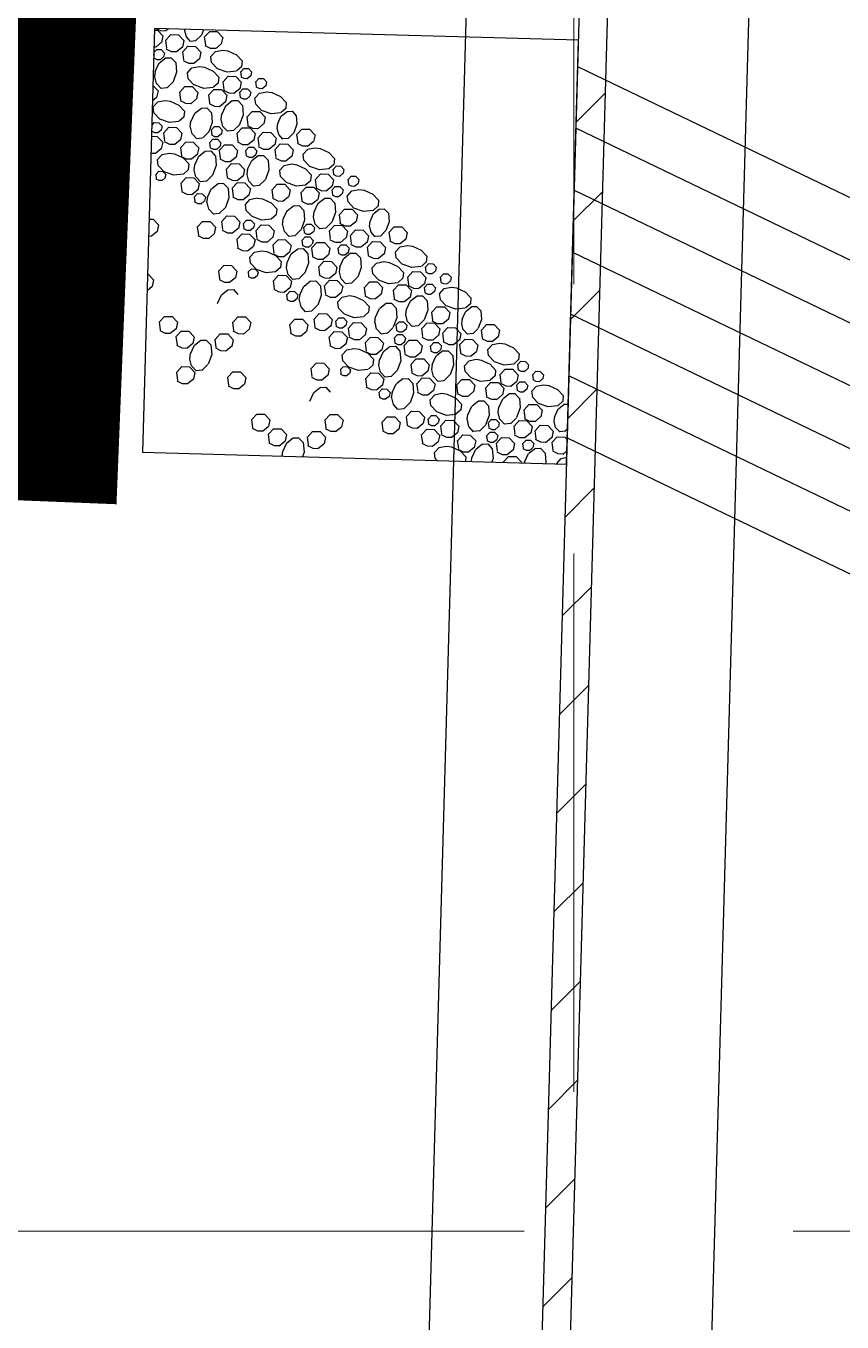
# Model space of a CAD drawing. Header units: inches. Extents: x 3312 to 5850, y 7905 to 11961.
# Drawn here: x 5510.29 to 5540.6, y 9865.97 to 9914.12 of the extents above; entities that cross this region are included whole.
import ezdxf

# ---------------------------------------------------------------- set-up
doc = ezdxf.new("R2010")
doc.units = ezdxf.units.IN
doc.header["$LTSCALE"] = 80
doc.header["$MEASUREMENT"] = 0
doc.linetypes.add('CENTER2', pattern=[1.125, 0.75, -0.125, 0.125, -0.125])
doc.linetypes.add('HIDDEN', pattern=[0.375, 0.25, -0.125])
for name, color, linetype in [('grid', 254, 'HIDDEN'), ('PAVING', 7, 'Continuous'), ('ROW', 7, 'Continuous'), ('STORM', 250, 'Continuous'), ('STORM CL', 7, 'CENTER2')]:
    doc.layers.add(name, color=color, linetype=linetype)

msp = doc.modelspace()

# ---------------------------------------------------------------- hatches: boundary and pattern name
at = {"layer": 'STORM'}
h = msp.add_hatch(dxfattribs=at)
h.set_pattern_fill('GRAVEL', color=1, scale=1.05, style=0)
h.set_pattern_definition([(97.2324, (5642.9608, 9890.5435), (5.99535, -35.54606), [0.3069, -67.69933]), (47.4596, (5642.92214, 9890.848), (-40.309267, -44.979602), [0.2779, -140.52463]), (358.535, (5643.11, 9891.0527), (3.42914, -3.626975), [0.2824, -28.0229]), (313.394, (5643.392, 9891.046), (-11.1503, -17.4112), [0.2906, -4.70075]), (257.771, (5643.592, 9890.8343), (-4.292059, -24.665134), [0.25136, -96.9887]), (219.51256, (5643.53876, 9890.5887), (-108.9145474, -89.2355129), [0.2782, -220.93353]), (178.535, (5643.324, 9890.4117), (-24.86688, -2.90328), [0.1824, -28.12284]), (153.4678, (5643.1418, 9890.4163), (-48.87083, 22.485542), [0.22117, -58.2352]), (65.0983, (5643.4344, 9891.5239), (-26.592722, -59.4875025), [0.3552, -107.6199]), (38.2249, (5643.58392, 9891.8461), (-126.9231515, -99.3927468), [0.30463, -221.30093]), (1.0239, (5643.8232, 9892.0346), (-28.296013, 0.723691), [0.19833, -81.2736]), (313.394, (5644.022, 9892.038), (-11.1503, -17.4112), [0.2488, -4.7426]), (274.5965, (5644.1925, 9891.8573), (-0.86292, -28.29211), [0.3593, -31.6628]), (249.8464, (5644.2213, 9891.499), (-11.15033, -17.41118), [0.37825, -22.03204]), (224.68953, (5644.09095, 9891.1441), (-142.3655418, -141.4690652), [0.3187, -220.44207]), (186.6593, (5643.8644, 9890.92), (3.42914, -3.62698), [0.2208, -24.81496]), (133.394, (5643.645, 9890.894), (-11.1503, -17.4112), [0.2515, -4.7399]), (103.5275, (5643.4722, 9891.077), (3.429136, -3.626975), [0.25895, -40.03184]), (83.0609, (5643.4117, 9891.3289), (-5.154981, -52.957244), [0.21205, -77.9831]), (97.2324, (5642.3193, 9892.4096), (5.99535, -35.54606), [0.3068, -67.6994]), (47.4596, (5642.2807, 9892.7139), (-40.309267, -44.979602), [0.27776, -140.52478]), (358.535, (5642.4685, 9892.9186), (3.42914, -3.626975), [0.28246, -28.0228]), (313.394, (5642.75, 9892.911), (-11.1503, -17.4112), [0.2906, -4.7008]), (257.771, (5642.9505, 9892.7002), (-4.292059, -24.665134), [0.25125, -96.9888]), (219.51256, (5642.89725, 9892.45465), (-108.9145474, -89.2355129), [0.27815, -220.93357]), (178.535, (5642.6827, 9892.2777), (-24.86688, -2.90328), [0.18244, -28.1228]), (153.4678, (5642.5003, 9892.2823), (-48.87083, 22.485542), [0.2211, -58.2353]), (97.2324, (5643.8337, 9895.9714), (5.99535, -35.54606), [0.30675, -67.6995]), (47.4596, (5643.79504, 9896.2757), (-40.309267, -44.979602), [0.2779, -140.52464]), (358.535, (5643.983, 9896.4805), (3.42914, -3.626975), [0.2822, -28.02305]), (313.394, (5644.265, 9896.473), (-11.1503, -17.4112), [0.2906, -4.70075]), (257.771, (5644.4647, 9896.262), (-4.292059, -24.665134), [0.25133, -96.98873]), (219.51256, (5644.4115, 9896.0164), (-108.9145474, -89.2355129), [0.278, -220.9337]), (178.535, (5644.197, 9895.8395), (-24.86688, -2.90328), [0.1825, -28.1228]), (153.4678, (5644.0146, 9895.8442), (-48.87083, 22.485542), [0.22103, -58.23537]), (97.2324, (5645.7174, 9894.43), (5.99535, -35.54606), [0.1841, -67.8221]), (47.4596, (5645.6942, 9894.61266), (-40.309267, -44.979602), [0.16676, -140.63578]), (358.535, (5645.807, 9894.7355), (3.42914, -3.626975), [0.16956, -28.1357]), (313.394, (5645.976, 9894.731), (-11.1503, -17.4112), [0.1743, -4.8171]), (257.771, (5646.0962, 9894.6046), (-4.292059, -24.665134), [0.15077, -97.0893]), (219.51256, (5646.06424, 9894.4572), (-108.9145474, -89.2355129), [0.16687, -221.04486]), (178.535, (5645.9355, 9894.351), (-24.86688, -2.90328), [0.1095, -28.19576]), (153.4678, (5645.826, 9894.3538), (-48.87083, 22.485542), [0.1326, -58.3238]), (97.2324, (5644.3855, 9891.7625), (5.99535, -35.54606), [0.3068, -67.6994]), (47.4596, (5644.34684, 9892.06684), (-40.309267, -44.979602), [0.27797, -140.52457]), (358.535, (5644.5348, 9892.2716), (3.42914, -3.626975), [0.2823, -28.02294]), (313.394, (5644.817, 9892.264), (-11.1503, -17.4112), [0.2908, -4.7006]), (257.771, (5645.0168, 9892.0531), (-4.292059, -24.665134), [0.2513, -96.9888]), (219.51256, (5644.9636, 9891.80754), (-108.9145474, -89.2355129), [0.27824, -220.93348]), (178.535, (5644.749, 9891.6305), (-24.86688, -2.90328), [0.1825, -28.12274]), (153.4678, (5644.5665, 9891.6352), (-48.87083, 22.485542), [0.22103, -58.23537]), (97.2324, (5644.5234, 9894.3074), (5.99535, -35.54606), [0.30683, -67.6994]), (47.4596, (5644.48474, 9894.6118), (-40.309267, -44.979602), [0.27785, -140.5247]), (358.535, (5644.6726, 9894.8166), (3.42914, -3.626975), [0.2824, -28.02286]), (313.394, (5644.955, 9894.81), (-11.1503, -17.4112), [0.29055, -4.7008]), (257.771, (5645.1545, 9894.5982), (-4.292059, -24.665134), [0.2514, -96.98867]), (219.51256, (5645.1013, 9894.3525), (-108.9145474, -89.2355129), [0.2781, -220.9336]), (178.535, (5644.8867, 9894.1756), (-24.86688, -2.90328), [0.1825, -28.1228]), (153.4678, (5644.7043, 9894.1802), (-48.87083, 22.485542), [0.22114, -58.23525]), (97.2324, (5642.9437, 9891.8633), (5.99535, -35.54606), [0.30695, -67.69927]), (47.4596, (5642.9051, 9892.1678), (-40.309267, -44.979602), [0.27787, -140.52467]), (358.535, (5643.093, 9892.3725), (3.42914, -3.626975), [0.2824, -28.02285]), (313.394, (5643.375, 9892.365), (-11.1503, -17.4112), [0.29066, -4.7007]), (257.771, (5643.5749, 9892.1541), (-4.292059, -24.665134), [0.2513, -96.98877]), (219.51256, (5643.5217, 9891.9085), (-108.9145474, -89.2355129), [0.27818, -220.93355]), (178.535, (5643.307, 9891.7315), (-24.86688, -2.90328), [0.1825, -28.1228]), (153.4678, (5643.1247, 9891.7362), (-48.87083, 22.485542), [0.2211, -58.2353]), (97.2324, (5641.4328, 9893.9808), (5.99535, -35.54606), [0.3069, -67.69933]), (47.4596, (5641.3942, 9894.2853), (-40.309267, -44.979602), [0.2778, -140.52472]), (358.535, (5641.582, 9894.49), (3.42914, -3.626975), [0.28244, -28.0228]), (313.394, (5641.864, 9894.483), (-11.1503, -17.4112), [0.2906, -4.7008]), (257.771, (5642.064, 9894.2716), (-4.292059, -24.665134), [0.25124, -96.98883]), (219.51256, (5642.0108, 9894.02607), (-108.9145474, -89.2355129), [0.27815, -220.93357]), (178.535, (5641.7962, 9893.849), (-24.86688, -2.90328), [0.1826, -28.1227]), (153.4678, (5641.6137, 9893.8538), (-48.87083, 22.485542), [0.221, -58.2354]), (97.2324, (5645.04, 9892.3954), (5.99535, -35.54606), [0.3068, -67.6994]), (47.4596, (5645.00135, 9892.6998), (-40.309267, -44.979602), [0.27797, -140.52457]), (358.535, (5645.1893, 9892.9046), (3.42914, -3.626975), [0.2823, -28.02294]), (313.394, (5645.472, 9892.897), (-11.1503, -17.4112), [0.2907, -4.7007]), (257.771, (5645.6712, 9892.6862), (-4.292059, -24.665134), [0.25125, -96.9888]), (219.51256, (5645.618, 9892.4406), (-108.9145474, -89.2355129), [0.27816, -220.93356]), (178.535, (5645.4034, 9892.2636), (-24.86688, -2.90328), [0.1826, -28.1227]), (153.4678, (5645.2209, 9892.2683), (-48.87083, 22.485542), [0.22096, -58.23543]), (65.0983, (5644.4383, 9893.3986), (-26.592722, -59.4875025), [0.35524, -107.61987]), (38.2249, (5644.5879, 9893.72083), (-126.9231515, -99.3927468), [0.30459, -221.30097]), (1.0239, (5644.8272, 9893.9093), (-28.296013, 0.723691), [0.1985, -81.2734]), (313.394, (5645.026, 9893.913), (-11.1503, -17.4112), [0.2487, -4.7427]), (274.5965, (5645.1965, 9893.732), (-0.86292, -28.29211), [0.3594, -31.6627]), (249.8464, (5645.2253, 9893.374), (-11.15033, -17.41118), [0.3783, -22.032]), (224.68953, (5645.095, 9893.01877), (-142.3655418, -141.4690652), [0.31863, -220.44213]), (186.6593, (5644.8685, 9892.7947), (3.42914, -3.62698), [0.22104, -24.81474]), (133.394, (5644.649, 9892.77), (-11.1503, -17.4112), [0.25145, -4.73994]), (103.5275, (5644.4762, 9892.9518), (3.429136, -3.626975), [0.259, -40.0318]), (83.0609, (5644.4156, 9893.2036), (-5.154981, -52.957244), [0.212, -77.98315]), (65.0983, (5643.2889, 9893.1236), (-26.592722, -59.4875025), [0.3551, -107.62]), (38.2249, (5643.43844, 9893.44565), (-126.9231515, -99.3927468), [0.30472, -221.30084]), (1.0239, (5643.6778, 9893.6342), (-28.296013, 0.723691), [0.19838, -81.27354]), (313.394, (5643.876, 9893.638), (-11.1503, -17.4112), [0.24885, -4.74254]), (274.5965, (5644.047, 9893.457), (-0.86292, -28.29211), [0.3593, -31.66277]), (249.8464, (5644.076, 9893.0988), (-11.15033, -17.41118), [0.37835, -22.03194]), (224.68953, (5643.94556, 9892.7436), (-142.3655418, -141.4690652), [0.31862, -220.44214]), (186.6593, (5643.719, 9892.5195), (3.42914, -3.62698), [0.22103, -24.81475]), (133.394, (5643.5, 9892.494), (-11.1503, -17.4112), [0.2514, -4.73995]), (103.5275, (5643.3268, 9892.6766), (3.429136, -3.626975), [0.25904, -40.03175]), (83.0609, (5643.2662, 9892.9284), (-5.154981, -52.957244), [0.2121, -77.98305]), (335.2928, (5646.296, 9894.2063), (-45.441695, 18.858567), [0.35514, -53.4404]), (313.394, (5646.619, 9894.058), (-11.1503, -17.4112), [0.3051, -4.6863]), (264.4402, (5646.8282, 9893.8361), (-4.29206, -24.665134), [0.21804, -52.9895]), (222.0984, (5646.80706, 9893.6191), (-149.2238145, -134.215115), [0.24642, -220.51435]), (186.6593, (5646.6242, 9893.454), (3.42914, -3.62698), [0.35474, -24.68105]), (160.072, (5646.2719, 9893.4128), (-38.583422, 11.604617), [0.38133, -44.3071]), (133.394, (5645.913, 9893.543), (-11.1503, -17.4112), [0.3218, -4.6696]), (97.2324, (5645.6923, 9893.7766), (5.99535, -35.54606), [0.2208, -67.78544]), (47.4596, (5645.6645, 9893.9956), (-40.309267, -44.979602), [0.2529, -140.54965]), (11.5152, (5645.8355, 9894.182), (-24.866877, -2.903284), [0.26935, -46.98644]), (352.1914, (5646.0994, 9894.2357), (-28.29601, 0.72369), [0.2144, -31.8077]), (97.2324, (5645.4109, 9892.9995), (5.99535, -35.54606), [0.30683, -67.6994]), (47.4596, (5645.3723, 9893.30384), (-40.309267, -44.979602), [0.27785, -140.5247]), (358.535, (5645.56, 9893.5086), (3.42914, -3.626975), [0.2824, -28.02286]), (313.394, (5645.842, 9893.501), (-11.1503, -17.4112), [0.29055, -4.7008]), (257.771, (5646.0421, 9893.2902), (-4.292059, -24.665134), [0.2514, -96.98867]), (219.51256, (5645.9888, 9893.04453), (-108.9145474, -89.2355129), [0.2781, -220.9336]), (178.535, (5645.7743, 9892.8676), (-24.86688, -2.90328), [0.18257, -28.1227]), (153.4678, (5645.5917, 9892.8722), (-48.87083, 22.485542), [0.2211, -58.2353]), (335.2928, (5642.6751, 9891.9291), (-45.441695, 18.858567), [0.35514, -53.4404]), (313.394, (5642.998, 9891.78), (-11.1503, -17.4112), [0.3052, -4.6862]), (264.4402, (5643.2074, 9891.5589), (-4.29206, -24.665134), [0.2181, -52.98943]), (222.0984, (5643.1863, 9891.3418), (-149.2238145, -134.215115), [0.24646, -220.5143]), (186.6593, (5643.0034, 9891.1766), (3.42914, -3.62698), [0.3548, -24.681]), (160.072, (5642.651, 9891.1354), (-38.583422, 11.604617), [0.3812, -44.30723]), (133.394, (5642.293, 9891.265), (-11.1503, -17.4112), [0.32206, -4.6693]), (97.2324, (5642.0714, 9891.4994), (5.99535, -35.54606), [0.22065, -67.78557]), (47.4596, (5642.0436, 9891.7183), (-40.309267, -44.979602), [0.25294, -140.5496]), (11.5152, (5642.2146, 9891.9046), (-24.866877, -2.903284), [0.2694, -46.9864]), (352.1914, (5642.4786, 9891.9584), (-28.29601, 0.72369), [0.2145, -31.8076]), (97.2324, (5643.9885, 9893.8165), (5.99535, -35.54606), [0.3069, -67.6993]), (47.4596, (5643.94985, 9894.12095), (-40.309267, -44.979602), [0.2778, -140.52475]), (358.535, (5644.1377, 9894.3256), (3.42914, -3.626975), [0.2824, -28.0229]), (313.394, (5644.42, 9894.318), (-11.1503, -17.4112), [0.29064, -4.70074]), (257.771, (5644.6196, 9894.1072), (-4.292059, -24.665134), [0.2512, -96.98884]), (219.51256, (5644.56642, 9893.8617), (-108.9145474, -89.2355129), [0.2781, -220.9336]), (178.535, (5644.352, 9893.6847), (-24.86688, -2.90328), [0.1825, -28.12275]), (153.4678, (5644.1694, 9893.6894), (-48.87083, 22.485542), [0.22093, -58.23546]), (97.2324, (5641.6062, 9892.0785), (5.99535, -35.54606), [0.30675, -67.6995]), (47.4596, (5641.5676, 9892.38276), (-40.309267, -44.979602), [0.2778, -140.52474]), (358.535, (5641.7555, 9892.5874), (3.42914, -3.626975), [0.2823, -28.023]), (313.394, (5642.038, 9892.58), (-11.1503, -17.4112), [0.2907, -4.7007]), (257.771, (5642.2373, 9892.369), (-4.292059, -24.665134), [0.25123, -96.98883]), (219.51256, (5642.18413, 9892.12347), (-108.9145474, -89.2355129), [0.27815, -220.93357]), (178.535, (5641.9695, 9891.9465), (-24.86688, -2.90328), [0.1825, -28.12276]), (153.4678, (5641.7871, 9891.9512), (-48.87083, 22.485542), [0.221, -58.2354]), (97.2324, (5641.0433, 9892.7457), (5.99535, -35.54606), [0.307, -67.69924]), (47.4596, (5641.00466, 9893.05024), (-40.309267, -44.979602), [0.27765, -140.5249]), (358.535, (5641.1924, 9893.2548), (3.42914, -3.626975), [0.28257, -28.0227]), (313.394, (5641.475, 9893.248), (-11.1503, -17.4112), [0.29055, -4.70084]), (257.771, (5641.6745, 9893.0365), (-4.292059, -24.665134), [0.25124, -96.98882]), (219.51256, (5641.62124, 9892.79092), (-108.9145474, -89.2355129), [0.27822, -220.9335]), (178.535, (5641.4066, 9892.614), (-24.86688, -2.90328), [0.1825, -28.12275]), (153.4678, (5641.2242, 9892.6186), (-48.87083, 22.485542), [0.22104, -58.23536]), (335.2928, (5643.785, 9895.1528), (-45.441695, 18.858567), [0.35514, -53.4404]), (313.394, (5644.108, 9895.004), (-11.1503, -17.4112), [0.3052, -4.6862]), (264.4402, (5644.3174, 9894.7826), (-4.29206, -24.665134), [0.21805, -52.9895]), (222.0984, (5644.29627, 9894.56557), (-149.2238145, -134.215115), [0.24651, -220.51425]), (186.6593, (5644.1134, 9894.4003), (3.42914, -3.62698), [0.35464, -24.68115]), (160.072, (5643.761, 9894.3592), (-38.583422, 11.604617), [0.38147, -44.30697]), (133.394, (5643.402, 9894.49), (-11.1503, -17.4112), [0.32185, -4.6695]), (97.2324, (5643.1814, 9894.723), (5.99535, -35.54606), [0.22083, -67.7854]), (47.4596, (5643.15356, 9894.94215), (-40.309267, -44.979602), [0.25284, -140.5497]), (11.5152, (5643.3245, 9895.1284), (-24.866877, -2.903284), [0.26943, -46.98636]), (352.1914, (5643.5885, 9895.1822), (-28.29601, 0.72369), [0.21435, -31.8077]), (97.2324, (5642.9131, 9893.926), (5.99535, -35.54606), [0.30683, -67.6994]), (47.4596, (5642.87445, 9894.23035), (-40.309267, -44.979602), [0.27785, -140.5247]), (358.535, (5643.0623, 9894.435), (3.42914, -3.626975), [0.2824, -28.02285]), (313.394, (5643.345, 9894.428), (-11.1503, -17.4112), [0.29055, -4.7008]), (257.771, (5643.5442, 9894.2167), (-4.292059, -24.665134), [0.2513, -96.98876]), (219.51256, (5643.491, 9893.9711), (-108.9145474, -89.2355129), [0.27816, -220.93356]), (178.535, (5643.2764, 9893.794), (-24.86688, -2.90328), [0.1824, -28.1229]), (153.4678, (5643.094, 9893.7988), (-48.87083, 22.485542), [0.22117, -58.2352]), (335.2928, (5642.511, 9893.8896), (-45.441695, 18.858567), [0.3552, -53.44034]), (313.394, (5642.834, 9893.741), (-11.1503, -17.4112), [0.3052, -4.6862]), (264.4402, (5643.0434, 9893.5194), (-4.29206, -24.665134), [0.2182, -52.98934]), (222.0984, (5643.02223, 9893.30222), (-149.2238145, -134.215115), [0.2463, -220.51445]), (186.6593, (5642.8395, 9893.137), (3.42914, -3.62698), [0.35465, -24.68113]), (160.072, (5642.4872, 9893.096), (-38.583422, 11.604617), [0.3814, -44.30704]), (133.394, (5642.129, 9893.226), (-11.1503, -17.4112), [0.322, -4.6694]), (97.2324, (5641.9074, 9893.46), (5.99535, -35.54606), [0.2206, -67.78563]), (47.4596, (5641.87965, 9893.6788), (-40.309267, -44.979602), [0.25297, -140.54957]), (11.5152, (5642.0507, 9893.8652), (-24.866877, -2.903284), [0.2694, -46.9864]), (352.1914, (5642.3146, 9893.919), (-28.29601, 0.72369), [0.2144, -31.80766]), (335.2928, (5644.6553, 9895.7552), (-45.441695, 18.858567), [0.3551, -53.4404]), (313.394, (5644.978, 9895.607), (-11.1503, -17.4112), [0.30514, -4.68625]), (264.4402, (5645.1875, 9895.385), (-4.29206, -24.665134), [0.21804, -52.9895]), (222.0984, (5645.1664, 9895.16807), (-149.2238145, -134.215115), [0.2464, -220.51436]), (186.6593, (5644.9836, 9895.003), (3.42914, -3.62698), [0.3547, -24.6811]), (160.072, (5644.6313, 9894.9617), (-38.583422, 11.604617), [0.3813, -44.30715]), (133.394, (5644.273, 9895.092), (-11.1503, -17.4112), [0.3219, -4.6695]), (97.2324, (5644.0517, 9895.3256), (5.99535, -35.54606), [0.22073, -67.7855]), (47.4596, (5644.02394, 9895.5446), (-40.309267, -44.979602), [0.25273, -140.5498]), (11.5152, (5644.1948, 9895.7308), (-24.866877, -2.903284), [0.26947, -46.9863]), (352.1914, (5644.459, 9895.7846), (-28.29601, 0.72369), [0.2144, -31.8077]), (65.0983, (5640.4802, 9893.9499), (-26.592722, -59.4875025), [0.3551, -107.62]), (38.2249, (5640.6297, 9894.272), (-126.9231515, -99.3927468), [0.3046, -221.30096]), (1.0239, (5640.869, 9894.4605), (-28.296013, 0.723691), [0.1984, -81.2735]), (313.394, (5641.067, 9894.464), (-11.1503, -17.4112), [0.2487, -4.74265]), (274.5965, (5641.2382, 9894.2833), (-0.86292, -28.29211), [0.35925, -31.6628]), (249.8464, (5641.267, 9893.925), (-11.15033, -17.41118), [0.3782, -22.03206]), (224.68953, (5641.13673, 9893.5701), (-142.3655418, -141.4690652), [0.31867, -220.4421]), (186.6593, (5640.91, 9893.346), (3.42914, -3.62698), [0.22095, -24.81484]), (133.394, (5640.69, 9893.32), (-11.1503, -17.4112), [0.2513, -4.7401]), (103.5275, (5640.518, 9893.503), (3.429136, -3.626975), [0.2592, -40.0316]), (83.0609, (5640.4575, 9893.755), (-5.154981, -52.957244), [0.21204, -77.9831]), (97.2324, (5643.027, 9895.4202), (5.99535, -35.54606), [0.3069, -67.6993]), (47.4596, (5642.9883, 9895.7247), (-40.309267, -44.979602), [0.2778, -140.52475]), (358.535, (5643.176, 9895.9294), (3.42914, -3.626975), [0.2824, -28.0229]), (313.394, (5643.458, 9895.922), (-11.1503, -17.4112), [0.29064, -4.70074]), (257.771, (5643.6581, 9895.711), (-4.292059, -24.665134), [0.2513, -96.98875]), (219.51256, (5643.60487, 9895.46536), (-108.9145474, -89.2355129), [0.27804, -220.93368]), (178.535, (5643.3904, 9895.2885), (-24.86688, -2.90328), [0.18255, -28.1227]), (153.4678, (5643.2079, 9895.2931), (-48.87083, 22.485542), [0.2211, -58.2353]), (65.0983, (5641.9668, 9894.9881), (-26.592722, -59.4875025), [0.35514, -107.61997]), (38.2249, (5642.11634, 9895.31023), (-126.9231515, -99.3927468), [0.30467, -221.3009]), (1.0239, (5642.3557, 9895.4987), (-28.296013, 0.723691), [0.1983, -81.2736]), (313.394, (5642.554, 9895.502), (-11.1503, -17.4112), [0.2488, -4.7426]), (274.5965, (5642.725, 9895.3215), (-0.86292, -28.29211), [0.3592, -31.6629]), (249.8464, (5642.7537, 9894.9635), (-11.15033, -17.41118), [0.37836, -22.0319]), (224.68953, (5642.62333, 9894.60827), (-142.3655418, -141.4690652), [0.31863, -220.44213]), (186.6593, (5642.397, 9894.384), (3.42914, -3.62698), [0.22105, -24.81474]), (133.394, (5642.177, 9894.359), (-11.1503, -17.4112), [0.25134, -4.74004]), (103.5275, (5642.0046, 9894.5412), (3.429136, -3.626975), [0.25904, -40.03175]), (83.0609, (5641.944, 9894.793), (-5.154981, -52.957244), [0.2121, -77.98304]), (97.2324, (5641.2179, 9894.6916), (5.99535, -35.54606), [0.3069, -67.69933]), (47.4596, (5641.17926, 9894.996), (-40.309267, -44.979602), [0.2777, -140.52483]), (358.535, (5641.367, 9895.2006), (3.42914, -3.626975), [0.2825, -28.02276]), (313.394, (5641.65, 9895.193), (-11.1503, -17.4112), [0.2905, -4.7009]), (257.771, (5641.849, 9894.9823), (-4.292059, -24.665134), [0.2513, -96.9888]), (219.51256, (5641.7958, 9894.73674), (-108.9145474, -89.2355129), [0.27817, -220.93356]), (178.535, (5641.5812, 9894.5598), (-24.86688, -2.90328), [0.18245, -28.1228]), (153.4678, (5641.3988, 9894.5644), (-48.87083, 22.485542), [0.2211, -58.2353]), (97.2324, (5642.39, 9895.8523), (5.99535, -35.54606), [0.30683, -67.6994]), (47.4596, (5642.35134, 9896.1567), (-40.309267, -44.979602), [0.27785, -140.5247]), (358.535, (5642.5392, 9896.3614), (3.42914, -3.626975), [0.28227, -28.023]), (313.394, (5642.821, 9896.354), (-11.1503, -17.4112), [0.2907, -4.7007]), (257.771, (5643.0211, 9896.143), (-4.292059, -24.665134), [0.2513, -96.98876]), (219.51256, (5642.96783, 9895.8974), (-108.9145474, -89.2355129), [0.27807, -220.93366]), (178.535, (5642.7533, 9895.7205), (-24.86688, -2.90328), [0.1825, -28.1228]), (153.4678, (5642.5709, 9895.7252), (-48.87083, 22.485542), [0.2211, -58.2353]), (97.2324, (5640.0151, 9893.7762), (5.99535, -35.54606), [0.1842, -67.82203]), (47.27537, (5639.9919, 9893.95894), (-95.198002, -103.7434132), [0.1667, -221.04502]), (358.535, (5640.105, 9894.0814), (3.42914, -3.62698), [0.169, -28.1363]), (313.394, (5640.274, 9894.077), (-11.1503, -17.4112), [0.1742, -4.8172]), (257.771, (5640.3936, 9893.9505), (-4.292059, -24.665134), [0.1506, -97.08947]), (219.51256, (5640.3617, 9893.80335), (-108.9145474, -89.2355129), [0.16683, -221.0449]), (178.535, (5640.233, 9893.6972), (-24.86688, -2.90328), [0.1094, -28.19585]), (153.4678, (5640.1236, 9893.7), (-48.87083, 22.485542), [0.1326, -58.3238]), (97.2324, (5641.9249, 9895.5022), (5.99535, -35.54606), [0.1841, -67.8221]), (47.4596, (5641.90174, 9895.6849), (-40.309267, -44.979602), [0.16676, -140.63578]), (358.535, (5642.0145, 9895.8077), (3.42914, -3.626975), [0.16956, -28.1357]), (313.394, (5642.184, 9895.803), (-11.1503, -17.4112), [0.1743, -4.8171]), (257.771, (5642.3037, 9895.6768), (-4.292059, -24.665134), [0.15077, -97.0893]), (219.51256, (5642.2718, 9895.5294), (-108.9145474, -89.2355129), [0.16707, -221.04465]), (178.535, (5642.143, 9895.423), (-24.86688, -2.90328), [0.10935, -28.1959]), (153.4678, (5642.0336, 9895.426), (-48.87083, 22.485542), [0.13256, -58.32384]), (97.2324, (5644.015, 9892.1714), (5.99535, -35.54606), [0.1841, -67.8221]), (47.4596, (5643.9918, 9892.3541), (-40.309267, -44.979602), [0.16676, -140.63578]), (358.535, (5644.1046, 9892.477), (3.42914, -3.626975), [0.1694, -28.13585]), (313.394, (5644.274, 9892.473), (-11.1503, -17.4112), [0.1744, -4.817]), (257.771, (5644.3937, 9892.3459), (-4.292059, -24.665134), [0.15078, -97.0893]), (219.51256, (5644.3618, 9892.19855), (-108.9145474, -89.2355129), [0.16685, -221.04487]), (178.535, (5644.233, 9892.0924), (-24.86688, -2.90328), [0.1094, -28.19584]), (153.4678, (5644.1237, 9892.0952), (-48.87083, 22.485542), [0.1327, -58.3237]), (97.2324, (5644.0693, 9892.6441), (5.99535, -35.54606), [0.18413, -67.8221]), (47.4596, (5644.0461, 9892.82675), (-40.309267, -44.979602), [0.16664, -140.6359]), (358.535, (5644.1587, 9892.9495), (3.42914, -3.626975), [0.1694, -28.13584]), (313.394, (5644.328, 9892.945), (-11.1503, -17.4112), [0.17436, -4.817]), (257.771, (5644.4479, 9892.8185), (-4.292059, -24.665134), [0.1508, -97.08928]), (219.51256, (5644.41596, 9892.67113), (-108.9145474, -89.2355129), [0.16685, -221.04487]), (178.535, (5644.2872, 9892.565), (-24.86688, -2.90328), [0.10935, -28.1959]), (153.4678, (5644.178, 9892.5678), (-48.87083, 22.485542), [0.13276, -58.32363]), (97.2324, (5641.8372, 9892.7885), (5.99535, -35.54606), [0.1841, -67.8221]), (47.4596, (5641.814, 9892.97116), (-40.309267, -44.979602), [0.16677, -140.63577]), (358.535, (5641.9267, 9893.094), (3.42914, -3.626975), [0.1694, -28.13586]), (313.394, (5642.096, 9893.09), (-11.1503, -17.4112), [0.17436, -4.817]), (257.771, (5642.2159, 9892.963), (-4.292059, -24.665134), [0.1508, -97.08928]), (219.51256, (5642.18395, 9892.81564), (-108.9145474, -89.2355129), [0.16686, -221.04487]), (178.535, (5642.0552, 9892.7095), (-24.86688, -2.90328), [0.1095, -28.1958]), (153.4678, (5641.9458, 9892.7123), (-48.87083, 22.485542), [0.13264, -58.32375]), (97.2324, (5645.1271, 9894.0426), (5.99535, -35.54606), [0.1842, -67.82203]), (47.4596, (5645.1039, 9894.2253), (-40.309267, -44.979602), [0.16672, -140.63582]), (358.535, (5645.2166, 9894.348), (3.42914, -3.626975), [0.1693, -28.13596]), (313.394, (5645.386, 9894.344), (-11.1503, -17.4112), [0.1745, -4.8169]), (257.771, (5645.5058, 9894.217), (-4.292059, -24.665134), [0.15075, -97.0893]), (219.51256, (5645.4738, 9894.0697), (-108.9145474, -89.2355129), [0.16692, -221.0448]), (178.535, (5645.345, 9893.9635), (-24.86688, -2.90328), [0.1095, -28.1958]), (153.4678, (5645.2356, 9893.9663), (-48.87083, 22.485542), [0.13264, -58.32376]), (97.2324, (5645.1601, 9894.8028), (5.99535, -35.54606), [0.184, -67.82223]), (47.4596, (5645.137, 9894.98536), (-40.309267, -44.979602), [0.16674, -140.6358]), (358.535, (5645.2497, 9895.1082), (3.42914, -3.626975), [0.1694, -28.13585]), (313.394, (5645.42, 9895.104), (-11.1503, -17.4112), [0.1743, -4.8171]), (257.771, (5645.5388, 9894.9772), (-4.292059, -24.665134), [0.1507, -97.08935]), (219.51256, (5645.50687, 9894.82994), (-108.9145474, -89.2355129), [0.16692, -221.0448]), (178.535, (5645.378, 9894.7237), (-24.86688, -2.90328), [0.10955, -28.1957]), (153.4678, (5645.2686, 9894.7265), (-48.87083, 22.485542), [0.1325, -58.3239]), (65.0983, (5643.0827, 9896.6775), (-26.592722, -59.4875025), [0.31965, -107.65545]), (38.2249, (5643.2173, 9896.9674), (-126.9231515, -99.3927468), [0.2742, -221.33135]), (1.0239, (5643.4327, 9897.1371), (-28.296013, 0.723691), [0.17835, -81.29356]), (313.394, (5643.611, 9897.14), (-11.1503, -17.4112), [0.2239, -4.76746]), (274.5965, (5643.765, 9896.9776), (-0.86292, -28.29211), [0.3233, -31.6988]), (249.8464, (5643.7908, 9896.6553), (-11.15033, -17.41118), [0.34044, -22.06985]), (224.68953, (5643.6735, 9896.3357), (-142.3655418, -141.4690652), [0.28683, -220.47393]), (186.6593, (5643.4696, 9896.134), (3.42914, -3.62698), [0.1987, -24.83706]), (133.394, (5643.272, 9896.11), (-11.1503, -17.4112), [0.22625, -4.7651]), (103.5275, (5643.1167, 9896.2754), (3.429136, -3.626975), [0.2332, -40.0576]), (83.0609, (5643.0622, 9896.5021), (-5.154981, -52.957244), [0.1908, -78.00435]), (97.2324, (5653.9477, 9900.9311), (5.99535, -35.54606), [0.3069, -67.69933]), (47.4596, (5653.90904, 9901.2356), (-40.309267, -44.979602), [0.2779, -140.52463]), (358.535, (5654.097, 9901.4404), (3.42914, -3.626975), [0.2824, -28.0229]), (313.394, (5654.38, 9901.433), (-11.1503, -17.4112), [0.29063, -4.70075]), (257.771, (5654.5789, 9901.2219), (-4.292059, -24.665134), [0.25136, -96.9887]), (219.51256, (5654.52566, 9900.9763), (-108.9145474, -89.2355129), [0.2782, -220.93353]), (178.535, (5654.311, 9900.7993), (-24.86688, -2.90328), [0.1824, -28.12284]), (153.4678, (5654.1287, 9900.804), (-48.870831, 22.485542), [0.22117, -58.23523]), (65.0983, (5654.4213, 9901.9115), (-26.592722, -59.4875025), [0.3552, -107.6199]), (38.2249, (5654.57083, 9902.2337), (-126.9231515, -99.3927468), [0.30463, -221.30093]), (1.0239, (5654.8101, 9902.4222), (-28.296013, 0.723691), [0.19833, -81.2736]), (313.394, (5655.008, 9902.426), (-11.1503, -17.4112), [0.2488, -4.7426]), (274.5965, (5655.1794, 9902.245), (-0.86292, -28.29211), [0.3593, -31.6628]), (249.8464, (5655.208, 9901.887), (-11.15033, -17.41118), [0.37825, -22.03204]), (224.68953, (5655.07785, 9901.5317), (-142.3655418, -141.4690652), [0.3187, -220.44207]), (186.6593, (5654.8513, 9901.3076), (3.42914, -3.62698), [0.2208, -24.81496]), (133.394, (5654.632, 9901.282), (-11.1503, -17.4112), [0.2515, -4.7399]), (103.5275, (5654.4591, 9901.4647), (3.429136, -3.626975), [0.25895, -40.03184]), (83.0609, (5654.3986, 9901.7165), (-5.154981, -52.957244), [0.21205, -77.9831]), (97.2324, (5653.3062, 9902.7972), (5.99535, -35.54606), [0.3068, -67.6994]), (47.4596, (5653.2676, 9903.1015), (-40.309267, -44.979602), [0.27776, -140.52478]), (358.535, (5653.4554, 9903.3062), (3.42914, -3.626975), [0.28246, -28.0228]), (313.394, (5653.738, 9903.299), (-11.1503, -17.4112), [0.2906, -4.7008]), (257.771, (5653.9374, 9903.0878), (-4.292059, -24.665134), [0.25125, -96.9888]), (219.51256, (5653.88415, 9902.84226), (-108.9145474, -89.2355129), [0.27815, -220.93357]), (178.535, (5653.6696, 9902.6653), (-24.86688, -2.90328), [0.18244, -28.1228]), (153.4678, (5653.4872, 9902.67), (-48.870831, 22.485542), [0.2211, -58.2353]), (97.2324, (5654.7232, 9906.3256), (5.99535, -35.54606), [0.30675, -67.69947]), (47.4596, (5654.6846, 9906.6299), (-40.309267, -44.979602), [0.2779, -140.52464]), (358.535, (5654.8725, 9906.8347), (3.42914, -3.626975), [0.2822, -28.02305]), (313.394, (5655.155, 9906.827), (-11.1503, -17.4112), [0.2906, -4.70075]), (257.771, (5655.3543, 9906.6163), (-4.292059, -24.665134), [0.25133, -96.98873]), (219.51256, (5655.30104, 9906.37066), (-108.9145474, -89.2355129), [0.278, -220.9337]), (178.535, (5655.0866, 9906.1938), (-24.86688, -2.90328), [0.1825, -28.1228]), (153.4678, (5654.9041, 9906.1984), (-48.870831, 22.485542), [0.22103, -58.23537]), (97.2324, (5656.5892, 9904.793), (5.99535, -35.54606), [0.16564, -67.8406]), (47.4596, (5656.56834, 9904.9574), (-40.309267, -44.979602), [0.1501, -140.65243]), (358.535, (5656.67, 9905.068), (3.42914, -3.626975), [0.1526, -28.15265]), (313.394, (5656.822, 9905.064), (-11.1503, -17.4112), [0.1568, -4.8346]), (257.771, (5656.9301, 9904.9502), (-4.292059, -24.665134), [0.1358, -97.10427]), (219.51256, (5656.90136, 9904.81744), (-108.9145474, -89.2355129), [0.15017, -221.06156]), (178.535, (5656.7855, 9904.722), (-24.86688, -2.90328), [0.0985, -28.20674]), (153.4678, (5656.687, 9904.7244), (-48.870831, 22.485542), [0.1194, -58.337]), (97.2324, (5655.3724, 9902.1501), (5.99535, -35.54606), [0.3068, -67.6994]), (47.4596, (5655.33374, 9902.45445), (-40.309267, -44.979602), [0.27797, -140.52457]), (358.535, (5655.5217, 9902.6593), (3.42914, -3.626975), [0.28233, -28.02294]), (313.394, (5655.804, 9902.652), (-11.1503, -17.4112), [0.2908, -4.7006]), (257.771, (5656.0037, 9902.4407), (-4.292059, -24.665134), [0.2513, -96.9888]), (219.51256, (5655.9505, 9902.19514), (-108.9145474, -89.2355129), [0.27824, -220.93348]), (178.535, (5655.7358, 9902.018), (-24.86688, -2.90328), [0.1825, -28.12274]), (153.4678, (5655.5534, 9902.0228), (-48.870831, 22.485542), [0.22103, -58.23537]), (97.2324, (5655.5103, 9904.695), (5.99535, -35.54606), [0.30683, -67.6994]), (47.4596, (5655.47164, 9904.99944), (-40.309267, -44.979602), [0.27785, -140.5247]), (358.535, (5655.6595, 9905.204), (3.42914, -3.626975), [0.2824, -28.02286]), (313.394, (5655.942, 9905.197), (-11.1503, -17.4112), [0.29055, -4.7008]), (257.771, (5656.1414, 9904.9858), (-4.292059, -24.665134), [0.2514, -96.98867]), (219.51256, (5656.0882, 9904.74013), (-108.9145474, -89.2355129), [0.2781, -220.9336]), (178.535, (5655.8736, 9904.563), (-24.86688, -2.90328), [0.1825, -28.1228]), (153.4678, (5655.6912, 9904.5678), (-48.870831, 22.485542), [0.22114, -58.23525]), (97.2324, (5653.9306, 9902.2509), (5.99535, -35.54606), [0.30695, -67.69927]), (47.4596, (5653.892, 9902.5554), (-40.309267, -44.979602), [0.27787, -140.52467]), (358.535, (5654.08, 9902.76), (3.42914, -3.626975), [0.2824, -28.02285]), (313.394, (5654.362, 9902.753), (-11.1503, -17.4112), [0.29066, -4.7007]), (257.771, (5654.5619, 9902.5417), (-4.292059, -24.665134), [0.2513, -96.98877]), (219.51256, (5654.5086, 9902.29612), (-108.9145474, -89.2355129), [0.27818, -220.93355]), (178.535, (5654.294, 9902.119), (-24.86688, -2.90328), [0.1825, -28.1228]), (153.4678, (5654.1116, 9902.1238), (-48.870831, 22.485542), [0.2211, -58.2353]), (97.2324, (5652.4197, 9904.3684), (5.99535, -35.54606), [0.3069, -67.69933]), (47.4596, (5652.3811, 9904.6729), (-40.309267, -44.979602), [0.2778, -140.52472]), (358.535, (5652.569, 9904.8776), (3.42914, -3.626975), [0.28244, -28.0228]), (313.394, (5652.851, 9904.87), (-11.1503, -17.4112), [0.2906, -4.7008]), (257.771, (5653.0509, 9904.6592), (-4.292059, -24.665134), [0.25124, -96.98883]), (219.51256, (5652.9977, 9904.41368), (-108.9145474, -89.2355129), [0.27815, -220.93357]), (178.535, (5652.783, 9904.2367), (-24.86688, -2.90328), [0.1826, -28.1227]), (153.4678, (5652.6006, 9904.2414), (-48.870831, 22.485542), [0.221, -58.2354]), (97.2324, (5656.0269, 9902.783), (5.99535, -35.54606), [0.3068, -67.6994]), (47.4596, (5655.98825, 9903.0874), (-40.309267, -44.979602), [0.27797, -140.52457]), (358.535, (5656.1762, 9903.2922), (3.42914, -3.626975), [0.28233, -28.02294]), (313.394, (5656.458, 9903.285), (-11.1503, -17.4112), [0.2907, -4.7007]), (257.771, (5656.6581, 9903.0738), (-4.292059, -24.665134), [0.25125, -96.9888]), (219.51256, (5656.60493, 9902.8282), (-108.9145474, -89.2355129), [0.27816, -220.93356]), (178.535, (5656.3903, 9902.6512), (-24.86688, -2.90328), [0.1826, -28.1227]), (153.4678, (5656.2078, 9902.6559), (-48.870831, 22.485542), [0.22096, -58.23543]), (65.0983, (5655.4252, 9903.7862), (-26.592722, -59.4875025), [0.35524, -107.61987]), (38.2249, (5655.5748, 9904.10843), (-126.9231515, -99.3927468), [0.30459, -221.30097]), (1.0239, (5655.8141, 9904.2969), (-28.296013, 0.723691), [0.1985, -81.2734]), (313.394, (5656.013, 9904.3), (-11.1503, -17.4112), [0.2487, -4.7427])])
h.paths.add_polyline_path([(5514.623, 9898.284), (5530.367, 9897.843), (5530.808, 9913.587), (5515.065, 9914.028)])

# ---------------------------------------------------------------- linework, layer by layer
at = {"color": 5, "const_width": 20}
msp.add_lwpolyline([(5514.055, 9906.343), (4744.221, 9937.314), (4553.226, 9996.104), (4333.729, 10059.775)], dxfattribs=at)
at = {"layer": 'grid', "color": 252, "linetype": 'HIDDEN', "lineweight": 0}
for p, q in [((5530.784, 8224.524), (5530.469, 11895.621)), ((3378.789, 9869.355), (5783.295, 9869.355))]:
    msp.add_line(p, q, dxfattribs=at)
at = {"layer": 'PAVING', "color": 7}
msp.add_line((5540.049, 10018.375), (5530.383, 9673.654), dxfattribs=at)
at = {"layer": 'ROW', "color": 7}
msp.add_line((5529.848, 10029.165), (5519.593, 9663.452), dxfattribs=at)
at = {"layer": 'ROW'}
for p, q in [((5534.99, 10025.255), (5528.667, 9799.751)), ((5533.928, 10024.849), (5527.647, 9800.83)), ((5530.723, 9910.54), (5531.804, 9911.621)), ((5530.62, 9906.874), (5531.701, 9907.955)), ((5530.517, 9903.207), (5531.598, 9904.288)), ((5530.415, 9899.541), (5531.495, 9900.621)), ((5530.312, 9895.874), (5531.392, 9896.955)), ((5530.209, 9892.207), (5531.29, 9893.288)), ((5530.106, 9888.541), (5531.187, 9889.621)), ((5530.003, 9884.874), (5531.084, 9885.955)), ((5529.901, 9881.207), (5530.981, 9882.288)), ((5529.798, 9877.541), (5530.878, 9878.622)), ((5529.695, 9873.874), (5530.776, 9874.955)), ((5529.592, 9870.208), (5530.673, 9871.288)), ((5529.489, 9866.541), (5530.57, 9867.622))]:
    msp.add_line(p, q, dxfattribs=at)
at = {"layer": 'STORM', "color": 5}
for p, q in [((5530.781, 9912.613), (5574.311, 9891.672)), ((5530.652, 9908.014), (5574.182, 9887.073)), ((5530.523, 9903.416), (5574.053, 9882.474)), ((5530.394, 9898.817), (5569.164, 9880.166))]:
    msp.add_line(p, q, dxfattribs=at)
at = {"layer": 'STORM', "color": 1, "flags": 128}
msp.add_lwpolyline([(5514.623, 9898.284), (5530.367, 9897.843), (5530.808, 9913.587), (5515.065, 9914.028)], close=True, dxfattribs=at)
at = {"layer": 'STORM', "color": 5}
msp.add_arc((5608.083, 9822.509), 69.562, 124.01958, 178.96959, dxfattribs=at)
at = {"layer": 'STORM CL', "color": 5}
for p, q in [((5574.247, 9889.372), (5530.717, 9910.314)), ((5530.588, 9905.715), (5574.118, 9884.774)), ((5573.989, 9880.175), (5530.459, 9901.116))]:
    msp.add_line(p, q, dxfattribs=at)
at = {"layer": 'STORM CL', "color": 5, "flags": 128}
msp.add_lwpolyline([(5572.63, 9880.829, 0.2571), (5539.844, 9823.737), (5527.314, 9376.893, -0.417491), (5456.416, 9310.609), (5430.927, 9311.609)], format="xyb", dxfattribs=at)

doc.saveas('drawing.dxf')
